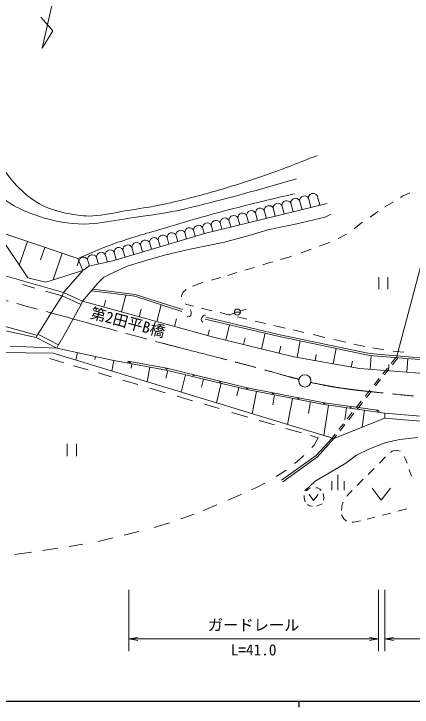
# Model space of a CAD drawing. Units: millimetres, scale not verified. Extents: x 40000 to 680000, y 20000 to 380000.
# Drawn here: x 321383 to 386560, y 204000 to 317505 of the extents above; entities that cross this region are included whole.
import ezdxf
from ezdxf.enums import TextEntityAlignment as Align

# ---------------------------------------------------------------- set-up
doc = ezdxf.new("R2010")
doc.units = ezdxf.units.MM
doc.header["$LTSCALE"] = 1000
doc.linetypes.add('CHAIN', pattern=[18.5, 12, -1.5, 3.5, -1.5])
for name, color, linetype, lineweight in [('M-BGD', 7, 'Continuous', 13), ('M-BMK', 2, 'CHAIN', 13), ('M-BMK-SRVR', 3, 'Continuous', 13), ('M-STR-STR1', 1, 'Continuous', 13), ('M-STR-STR3', 7, 'Continuous', 13), ('M-TTL-BAND', 7, 'Continuous', 25)]:
    doc.layers.add(name, color=color, linetype=linetype, lineweight=lineweight)
doc.styles.add('ＭＳ ゴシック', font='')
doc.styles.get('ＭＳ ゴシック').set_extended_font_data('MS Gothic')

# ---------------------------------------------------------------- blocks, each defined once
blk = doc.blocks.new('open_arrow')
at = {"color": 0, "linetype": 'Continuous', "lineweight": -2}
blk.add_lwpolyline([(7.5, 1.25), (0, 0), (7.5, -1.25)], dxfattribs=at)

msp = doc.modelspace()

# ---------------------------------------------------------------- linework, layer by layer
at = {"layer": 'M-BGD'}
for p, q in [((369581, 287341), (370001, 285834)), ((371026, 287743), (371458, 286191)), ((384962, 287636), (384648, 287446)), ((386197, 288197), (384962, 287636)), ((352800, 281618), (372636, 286480)), ((365246, 286135), (365628, 284762)), ((366691, 286537), (367085, 285119)), ((368136, 286939), (368543, 285476)), ((383490, 286747), (382077, 285894)), ((360911, 284929), (361255, 283690)), ((362356, 285331), (362713, 284047)), ((363801, 285733), (364170, 284405)), ((380941, 285122), (379677, 284238)), ((358020, 284125), (358340, 282976)), ((359465, 284527), (359797, 283333)), ((372302, 284205), (367691, 283127)), ((373260, 284684), (372302, 284205)), ((288690, 283379), (329531, 271894)), ((353685, 282919), (353967, 281904)), ((355130, 283321), (355425, 282261)), ((356575, 283723), (356882, 282618)), ((367691, 283127), (362930, 282139)), ((378290, 283267), (377091, 282327)), ((378451, 283379), (378290, 283267)), ((318471, 281988), (323659, 274268)), ((318471, 281988), (331857, 277430)), ((337576, 277089), (352800, 281618)), ((349350, 281713), (349638, 280677)), ((350795, 282115), (351076, 281105)), ((352240, 282517), (352514, 281533)), ((362930, 282139), (359667, 281151)), ((345014, 280507), (345324, 279394)), ((346459, 280909), (346762, 279822)), ((347904, 281311), (348200, 280249)), ((359667, 281151), (355834, 280133)), ((375831, 281417), (374452, 280728)), ((322264, 276344), (323592, 280244)), ((325731, 277219), (326432, 279277)), ((340679, 279300), (341010, 278111)), ((342124, 279702), (342448, 278539)), ((343569, 280104), (343886, 278966)), ((355834, 280133), (349936, 278905)), ((372917, 280019), (371361, 279470)), ((373086, 280097), (372917, 280019)), ((327792, 273965), (329272, 278311)), ((336343, 278094), (336681, 276882)), ((337789, 278496), (338134, 277255)), ((339234, 278898), (339572, 277683)), ((349936, 278905), (346044, 277977)), ((368725, 278484), (368335, 278348)), ((370033, 278979), (368725, 278484)), ((331739, 276249), (332015, 277060)), ((331857, 277430), (332688, 275483)), ((333453, 277290), (333755, 276205)), ((333628, 276176), (337576, 277089)), ((334898, 277692), (335218, 276544)), ((342810, 277049), (339906, 276181)), ((346044, 277977), (342810, 277049)), ((366363, 277657), (365035, 277274)), ((366813, 277815), (366363, 277657)), ((332688, 275483), (333628, 276176)), ((339906, 276181), (337570, 275133)), ((360685, 275986), (359176, 275531)), ((363293, 276772), (362129, 276421)), ((363745, 276902), (363293, 276772)), ((326617, 273600), (332688, 275483)), ((332688, 275483), (329531, 271894)), ((337570, 275133), (336043, 274324)), ((357861, 275135), (356407, 274696)), ((290310, 274456), (325225, 264866)), ((323659, 274268), (326617, 273600)), ((336043, 274324), (335145, 273426)), ((354672, 274174), (353699, 273905)), ((355260, 274351), (354672, 274174)), ((381100, 272415), (381100, 274415)), ((382600, 274415), (382600, 272415)), ((322784, 273175), (324792, 272611)), ((335145, 273426), (332630, 270443)), ((334315, 272442), (341247, 271556)), ((351645, 273321), (350627, 272916)), ((352305, 273512), (351645, 273321)), ((326585, 272107), (329277, 271351)), ((329277, 271351), (332376, 269899)), ((334085, 272169), (341181, 271262)), ((339726, 271448), (338977, 268707)), ((341247, 271556), (348959, 269079)), ((349008, 271892), (348804, 271364)), ((348804, 271364), (348804, 271162)), ((349569, 272368), (349008, 271892)), ((332630, 270443), (354032, 264588)), ((336374, 270562), (336083, 269498)), ((341181, 271262), (348868, 268794)), ((342212, 269165), (341870, 267915)), ((345515, 269870), (344764, 267123)), ((349400, 270038), (349705, 269901)), ((349705, 269901), (350770, 269644)), ((350320, 268904), (350215, 269087)), ((352103, 269322), (353804, 268911)), ((358443, 268834), (359393, 269164)), ((349732, 267898), (350124, 267963)), ((350124, 267963), (350333, 268172)), ((350385, 268643), (350320, 268904)), ((350333, 268172), (350398, 268381)), ((350398, 268381), (350385, 268643)), ((352136, 267780), (352397, 268094)), ((352397, 268094), (352593, 268159)), ((352593, 268159), (352750, 268159)), ((355143, 268587), (356753, 268198)), ((357493, 268524), (356543, 268224)), ((357474, 268678), (358474, 268678)), ((358005, 267895), (359352, 267570)), ((348000, 267582), (347658, 266332)), ((352058, 267441), (352136, 267780)), ((352136, 267179), (352058, 267441)), ((352332, 267022), (352136, 267179)), ((352706, 267529), (364604, 264727)), ((352775, 267821), (364669, 265020)), ((359352, 267570), (359526, 267529)), ((360868, 267216), (362574, 266817)), ((325046, 264513), (318457, 265965)), ((353404, 265799), (353139, 264832)), ((356675, 266594), (356057, 264089)), ((363947, 266496), (365758, 266072)), ((367129, 265752), (368846, 265351)), ((328712, 263326), (325318, 265048)), ((354032, 264588), (367187, 261345)), ((359241, 264468), (358970, 263371)), ((362516, 265219), (361883, 262653)), ((364604, 264727), (379564, 261597)), ((364669, 265020), (379607, 261894)), ((370367, 264995), (372296, 264544)), ((368231, 263968), (367744, 261245)), ((373756, 264203), (375685, 263752)), ((377032, 263437), (378798, 263024)), ((320762, 263107), (328440, 262791)), ((328440, 262791), (337494, 260784)), ((365079, 263085), (364796, 261934)), ((374107, 262739), (373651, 260190)), ((380054, 262803), (381367, 262598)), ((381367, 262598), (381921, 262517)), ((383478, 262290), (383961, 262220)), ((383961, 262220), (385181, 262115)), ((317596, 262076), (327831, 261936)), ((327831, 261936), (373758, 247969)), ((331534, 260810), (331808, 262045)), ((334629, 260909), (334736, 261396)), ((367187, 261345), (377922, 259426)), ((370876, 261718), (370698, 260717)), ((379564, 261597), (389086, 260783)), ((379607, 261894), (389106, 261083)), ((379873, 261571), (379700, 259291)), ((383117, 260265), (383880, 261228)), ((383345, 260069), (384239, 261198)), ((327269, 261054), (329582, 260371)), ((337422, 259019), (337733, 260741)), ((337494, 260784), (346327, 259188)), ((340360, 260571), (346389, 259481)), ((340554, 259477), (340686, 260207)), ((376783, 260662), (376604, 259662)), ((382769, 260088), (382691, 259063)), ((385852, 261060), (385683, 258836)), ((331157, 259906), (333529, 259205)), ((343202, 257262), (343638, 259674)), ((346251, 257864), (346558, 259132)), ((346327, 259188), (359524, 255995)), ((346389, 259481), (359587, 256288)), ((377922, 259426), (390530, 258467)), ((381767, 258560), (382503, 259489)), ((382011, 258386), (382733, 259297)), ((335170, 258721), (337345, 258078)), ((348781, 255565), (349474, 258427)), ((352073, 256413), (352390, 257721)), ((380362, 256787), (381176, 257815)), ((339200, 257531), (341673, 256800)), ((354531, 253816), (355305, 257016)), ((380593, 256596), (381407, 257623)), ((343625, 256224), (346136, 255483)), ((357895, 254962), (358221, 256310)), ((359524, 255995), (372152, 253547)), ((359587, 256288), (372202, 253843)), ((360408, 252029), (361117, 255686)), ((378870, 254904), (379657, 255897)), ((379099, 254710), (379905, 255728)), ((348104, 254902), (350625, 254157)), ((363750, 253504), (364063, 255115)), ((366180, 250274), (367008, 254545)), ((352574, 253582), (354964, 252876)), ((369580, 252051), (369953, 253974)), ((372136, 248462), (372848, 253448)), ((372152, 253547), (382085, 252129)), ((372202, 253843), (380895, 252602)), ((377411, 253063), (378217, 254080)), ((377635, 252862), (378437, 253875)), ((357039, 252263), (359664, 251488)), ((375535, 251039), (375818, 253024)), ((375943, 251210), (376773, 252258)), ((376186, 251033), (377042, 252114)), ((378391, 249819), (378788, 252599)), ((382085, 252129), (392324, 251227)), ((382085, 252129), (382086, 251294)), ((361505, 250945), (363962, 250219)), ((373758, 247969), (382086, 251294)), ((382086, 251294), (392282, 250427)), ((374581, 249490), (375305, 250405)), ((374782, 249261), (375566, 250250)), ((365902, 249646), (368436, 248898)), ((373450, 248063), (373941, 248683)), ((369936, 248455), (371186, 248086)), ((371186, 248086), (370530, 246899)), ((373450, 248063), (370868, 245204)), ((373758, 247969), (371069, 244979)), ((373758, 247969), (374202, 248530)), ((382241, 247319), (384536, 247829)), ((384536, 247829), (387469, 248160)), ((330130, 245083), (330130, 247083)), ((331630, 247083), (331630, 245083)), ((370530, 246899), (370158, 246499)), ((379487, 246248), (382241, 247319)), ((370868, 245204), (365204, 241138)), ((368861, 245201), (367688, 244165)), ((375713, 243927), (377473, 245253)), ((377473, 245253), (379487, 246248)), ((383022, 245692), (383313, 245933)), ((383313, 245933), (384019, 246093)), ((384019, 246093), (384628, 245933)), ((371069, 244979), (365379, 240895)), ((367688, 244165), (367311, 243868)), ((381213, 243954), (382219, 244965)), ((385281, 245030), (385493, 244619)), ((385493, 244619), (385732, 243922)), ((372679, 242168), (375713, 243927)), ((379349, 242080), (380354, 243090)), ((386074, 242927), (386449, 241836)), ((365953, 242798), (364336, 241743)), ((370690, 241020), (372679, 242168)), ((374411, 242015), (374411, 239515)), ((362463, 240695), (361180, 240022)), ((369007, 239439), (370690, 241020)), ((373411, 241015), (373411, 239515)), ((375411, 239515), (375411, 241015)), ((377580, 240302), (378573, 241300)), ((361180, 240022), (360271, 239603)), ((369520, 239713), (369205, 239440)), ((369941, 239924), (369520, 239713)), ((371055, 239882), (370819, 239925)), ((371454, 239671), (371055, 239882)), ((371662, 239463), (371454, 239671)), ((379998, 239873), (381498, 237873)), ((381498, 237873), (382998, 239873)), ((357839, 238481), (356403, 237871)), ((358652, 238856), (357839, 238481)), ((368889, 238641), (368889, 238200)), ((369692, 238814), (370442, 237814)), ((370442, 237814), (371192, 238814)), ((372127, 238263), (372012, 238976)), ((375864, 238532), (376263, 238978)), ((376263, 238978), (376769, 239487)), ((368889, 238200), (369036, 237632)), ((371076, 236938), (371833, 237262)), ((372060, 237861), (372127, 238263)), ((375109, 237120), (375265, 237544)), ((354574, 237095), (352431, 236185)), ((369445, 237169), (369751, 236959)), ((369751, 236959), (370258, 236896)), ((370942, 236925), (371076, 236938)), ((374981, 236254), (375109, 237120)), ((385720, 236458), (384245, 236077)), ((350866, 235572), (348725, 234807)), ((375365, 234844), (375017, 235484)), ((380442, 235092), (379191, 234768)), ((383100, 235780), (381728, 235425)), ((346827, 234198), (344325, 233395)), ((375846, 234460), (375365, 234844)), ((377032, 234267), (376754, 234280)), ((378122, 234492), (377032, 234267)), ((341796, 232742), (339441, 232149)), ((337577, 231701), (335171, 231122)), ((332663, 230686), (330433, 230320)), ((324259, 229351), (321517, 228964)), ((328569, 230022), (326106, 229628))]:
    msp.add_line(p, q, dxfattribs=at)
msp.add_circle((357974, 268678), 500, dxfattribs=at)
for centre, radius, start, end in [((367472, 286527), 781, 31.80607, 179.28566), ((368917, 286929), 781, 31.80607, 179.28566), ((370362, 287331), 781, 31.80607, 179.28566), ((363137, 285321), 781, 31.80607, 179.28566), ((364582, 285723), 781, 31.80607, 179.28566), ((366027, 286125), 781, 31.80607, 179.28566), ((360247, 284517), 781, 31.80607, 179.28566), ((361692, 284919), 781, 31.80607, 179.28566), ((355911, 283311), 781, 31.80607, 179.28566), ((357356, 283713), 781, 31.80607, 179.28566), ((358801, 284115), 781, 31.80607, 179.28566), ((351576, 282105), 781, 31.80607, 179.28566), ((353021, 282507), 781, 31.80607, 179.28566), ((354466, 282909), 781, 31.80607, 179.28566), ((347240, 280899), 781, 31.80607, 179.28566), ((348686, 281301), 781, 31.80607, 179.28566), ((350131, 281703), 781, 31.80607, 179.28566), ((342905, 279693), 781, 31.80607, 179.28566), ((344350, 280095), 781, 31.80607, 179.28566), ((345795, 280497), 781, 31.80607, 179.28566), ((338570, 278487), 781, 31.80607, 179.28566), ((340015, 278889), 781, 31.80607, 179.28566), ((341460, 279291), 781, 31.80607, 179.28566), ((335679, 277683), 781, 31.80607, 179.28566), ((337125, 278085), 781, 31.80607, 179.28566), ((332789, 276879), 781, 31.80607, 168.21196), ((334234, 277281), 781, 31.80607, 179.28566), ((340271, 260079), 500, 79.75591, 124.75591), ((340360, 260571), 150, 169.75591, 349.75591), ((346389, 259481), 150, 169.75591, 346.39946), ((350789, 258417), 150, 166.39946, 346.39946), ((355188, 257353), 150, 166.39946, 346.39946), ((359587, 256288), 150, 166.39946, 349.03093), ((363792, 255473), 150, 169.03093, 349.03093), ((367997, 254658), 150, 169.03093, 349.03093), ((372202, 253843), 150, 169.03093, 351.8699), ((376549, 253222), 150, 171.8699, 351.8699), ((380895, 252602), 150, 171.8699, 351.8699), ((380824, 252107), 500, 36.8699, 81.8699)]:
    msp.add_arc(centre, radius, start, end, dxfattribs=at)
for points, knots in [([(232095, 304226), (233069, 304082), (234042, 303938), (235020, 303868), (237019, 303724), (239034, 303890), (241048, 303987), (242616, 304062), (244184, 304095), (245734, 304285), (247303, 304478), (248855, 304833), (250419, 305091), (252090, 305368), (253776, 305535), (255463, 305688), (256849, 305814), (258235, 305931), (259611, 306136), (260926, 306331), (262232, 306607), (263550, 306762), (265052, 306939), (266570, 306959), (268087, 306971), (269811, 306986), (271533, 306991), (273250, 306882), (274357, 306811), (275463, 306693), (276562, 306524), (278037, 306297), (279501, 305981), (280920, 305539), (282796, 304955), (284591, 304152), (286411, 303360), (287774, 302767), (289151, 302180), (290589, 301898), (291814, 301658), (293083, 301639), (294349, 301629), (295734, 301618), (297116, 301617), (298468, 301808), (300020, 302028), (301533, 302501), (303094, 302823), (304091, 303029), (305108, 303173), (306108, 303092), (307052, 303015), (307980, 302738), (308883, 302405), (310553, 301790), (312137, 300985), (313569, 299958), (314200, 299505), (314802, 299009), (315359, 298466), (316202, 297645), (316942, 296716), (317568, 295720), (318166, 294769), (318660, 293756), (319239, 292796), (320091, 291384), (321128, 290083), (322313, 288916), (323432, 287814), (324683, 286832), (326073, 286140), (327343, 285509), (328729, 285119), (330132, 284827), (331299, 284584), (332478, 284409), (333654, 284409), (335421, 284410), (337179, 284809), (338936, 285126), (340571, 285420), (342206, 285643), (343831, 285931), (346702, 286441), (349544, 287155), (352366, 287931), (355918, 288908), (359437, 289982), (362901, 291214), (365629, 292184), (368324, 293251), (371018, 294318)], [0, 0, 0, 0, 1, 1, 1, 2, 2, 2, 3, 3, 3, 4, 4, 4, 5, 5, 5, 6, 6, 6, 7, 7, 7, 8, 8, 8, 9, 9, 9, 10, 10, 10, 11, 11, 11, 12, 12, 12, 13, 13, 13, 14, 14, 14, 15, 15, 15, 16, 16, 16, 17, 17, 17, 18, 18, 18, 19, 19, 19, 20, 20, 20, 21, 21, 21, 22, 22, 22, 23, 23, 23, 24, 24, 24, 25, 25, 25, 26, 26, 26, 27, 27, 27, 28, 28, 28, 29, 29, 29, 30, 30, 30, 31, 31, 31, 31]), ([(234121, 295779), (235532, 296144), (236943, 296508), (238368, 296797), (240490, 297227), (242644, 297489), (244789, 297829), (246915, 298165), (249033, 298577), (251171, 298746), (253249, 298910), (255346, 298845), (257438, 298784), (260156, 298705), (262866, 298633), (265578, 298555), (268125, 298482), (270674, 298404), (273221, 298249), (275179, 298130), (277137, 297966), (279068, 297638), (279915, 297493), (280758, 297317), (281591, 297103), (282791, 296793), (283973, 296402), (285183, 296147), (286498, 295870), (287847, 295754), (289196, 295689), (291160, 295593), (293123, 295607), (295081, 295727), (296572, 295818), (298060, 295970), (299552, 296033), (300761, 296083), (301971, 296074), (303183, 295994), (304317, 295920), (305452, 295784), (306546, 295497), (308241, 295054), (309839, 294251), (311361, 293357), (312200, 292865), (313016, 292345), (313807, 291791), (315097, 290885), (316321, 289885), (317552, 288886), (318789, 287882), (320034, 286878), (321412, 286096), (322476, 285493), (323619, 285022), (324775, 284606), (325393, 284383), (326015, 284177), (326647, 283994), (328920, 283339), (331321, 282999), (333679, 283115), (335593, 283210), (337478, 283606), (339373, 283918), (341742, 284308), (344125, 284568), (346481, 284988), (348497, 285347), (350493, 285824), (352481, 286326), (357559, 287606), (362587, 289049), (367615, 290491)], [0, 0, 0, 0, 1, 1, 1, 2, 2, 2, 3, 3, 3, 4, 4, 4, 5, 5, 5, 6, 6, 6, 7, 7, 7, 8, 8, 8, 9, 9, 9, 10, 10, 10, 11, 11, 11, 12, 12, 12, 13, 13, 13, 14, 14, 14, 15, 15, 15, 16, 16, 16, 17, 17, 17, 18, 18, 18, 19, 19, 19, 20, 20, 20, 21, 21, 21, 22, 22, 22, 23, 23, 23, 24, 24, 24, 25, 25, 25, 25]), ([(367325, 288058), (364310, 287349), (361296, 286641), (358294, 285879), (355914, 285274), (353543, 284636), (351184, 283958), (348981, 283325), (346789, 282658), (344589, 282008), (342048, 281258), (339496, 280530), (337020, 279600), (335274, 278944), (333566, 278187), (331857, 277430)], [0, 0, 0, 0, 1, 1, 1, 2, 2, 2, 3, 3, 3, 4, 4, 4, 5, 5, 5, 5])]:
    msp.add_open_spline(points, degree=3, knots=knots, dxfattribs=at)
at = {"layer": 'M-BMK'}
for points, knots in [([(272822, 281931), (273002, 281902), (273182, 281872), (273362, 281845), (273673, 281800), (273986, 281763), (274298, 281722), (274610, 281681), (274922, 281635), (275233, 281589), (275661, 281524), (276089, 281457), (276516, 281388), (276943, 281319), (277370, 281247), (277796, 281173), (278223, 281098), (278649, 281022), (279074, 280943), (281787, 280442), (284483, 279850), (287165, 279202), (292111, 278008), (297008, 276624), (301921, 275305), (307868, 273709), (313839, 272209), (319789, 270628), (328770, 268241), (337702, 265668), (346695, 263323), (352056, 261926), (357440, 260609), (362775, 259119), (364001, 258777), (365223, 258426), (366449, 258086), (366654, 258029), (366858, 257973), (367063, 257919), (367385, 257835), (367709, 257757), (368033, 257679)], [0, 0, 0, 0, 1, 1, 1, 2, 2, 2, 3, 3, 3, 4, 4, 4, 5, 5, 5, 6, 6, 6, 7, 7, 7, 8, 8, 8, 9, 9, 9, 10, 10, 10, 11, 11, 11, 12, 12, 12, 13, 13, 13, 14, 14, 14, 14]), ([(369962, 257152), (370608, 257024), (371255, 256897), (371901, 256770), (372292, 256693), (372683, 256616), (373075, 256544), (373416, 256482), (373758, 256424), (374100, 256369), (374443, 256314), (374785, 256261), (375128, 256210), (375471, 256160), (375814, 256112), (376158, 256066), (378382, 255770), (380616, 255557), (382850, 255336), (386700, 254954), (390549, 254545), (394411, 254337), (396213, 254240), (398019, 254187), (399824, 254180), (404719, 254158), (409613, 254470), (414486, 254968), (418621, 255391), (422741, 255948), (426835, 256649), (432722, 257659), (438554, 258967), (444387, 260275)], [0, 0, 0, 0, 1, 1, 1, 2, 2, 2, 3, 3, 3, 4, 4, 4, 5, 5, 5, 6, 6, 6, 7, 7, 7, 8, 8, 8, 9, 9, 9, 10, 10, 10, 11, 11, 11, 11])]:
    msp.add_open_spline(points, degree=3, knots=knots, dxfattribs=at)
at = {"layer": 'M-BMK-SRVR'}
for p, q in [((330500, 331807), (326015, 311904)), ((327734, 314712), (325798, 316951)), ((326015, 311904), (327734, 314712))]:
    msp.add_line(p, q, dxfattribs=at)
msp.add_circle((368996, 257410), 1000, dxfattribs=at)
at = {"layer": 'M-STR-STR1'}
for p, q in [((329277, 271351), (328415, 269979)), ((329531, 271894), (329277, 271351)), ((332630, 270443), (329531, 271894)), ((332376, 269899), (332630, 270443)), ((328408, 269968), (327173, 268002)), ((332376, 269899), (331478, 268289)), ((327168, 267994), (325840, 265879)), ((331470, 268275), (330364, 266290)), ((325833, 265869), (325318, 265048)), ((330352, 266270), (329154, 264121)), ((325318, 265048), (325046, 264513)), ((325046, 264513), (328440, 262791)), ((329127, 264071), (328712, 263326)), ((328440, 262791), (328712, 263326))]:
    msp.add_line(p, q, dxfattribs=at)
at = {"layer": 'M-STR-STR3'}
for p, q in [((384005, 261217), (393433, 296999)), ((340210, 223178), (340210, 213178)), ((381039, 223178), (381039, 213178)), ((382086, 223178), (382086, 213178)), ((340210, 215178), (381039, 215178)), ((382086, 215178), (565210, 215178))]:
    msp.add_line(p, q, dxfattribs=at)
at = {"layer": 'M-TTL-BAND'}
for p, q in [((40000, 205000), (579000, 205000)), ((368000, 205000), (368000, 204000))]:
    msp.add_line(p, q, dxfattribs=at)

# ---------------------------------------------------------------- block references
at = {"layer": 'M-STR-STR3', "xscale": 193, "yscale": 193}
for p in [(340210, 215178), (382086, 215178)]:
    msp.add_blockref('open_arrow', p, dxfattribs=at)
at = {"layer": 'M-STR-STR3', "xscale": 193, "yscale": 193, "rotation": 180}
msp.add_blockref('open_arrow', (381039, 215178), dxfattribs=at)

# ---------------------------------------------------------------- texts
at = {"layer": 'M-STR-STR1', "style": 'ＭＳ ゴシック'}
msp.add_text('第2田平B橋', height=1833, rotation=345.124, dxfattribs=at).set_placement((333628, 267192), align=Align.BOTTOM_LEFT)
at = {"layer": 'M-STR-STR3', "style": 'ＭＳ ゴシック'}
for s, p in [('ガードレール', (353125, 215974)), ('L=41.0', (356875, 211916))]:
    msp.add_text(s, height=1833, dxfattribs=at).set_placement(p, align=Align.BOTTOM_LEFT)

doc.saveas('drawing.dxf')
